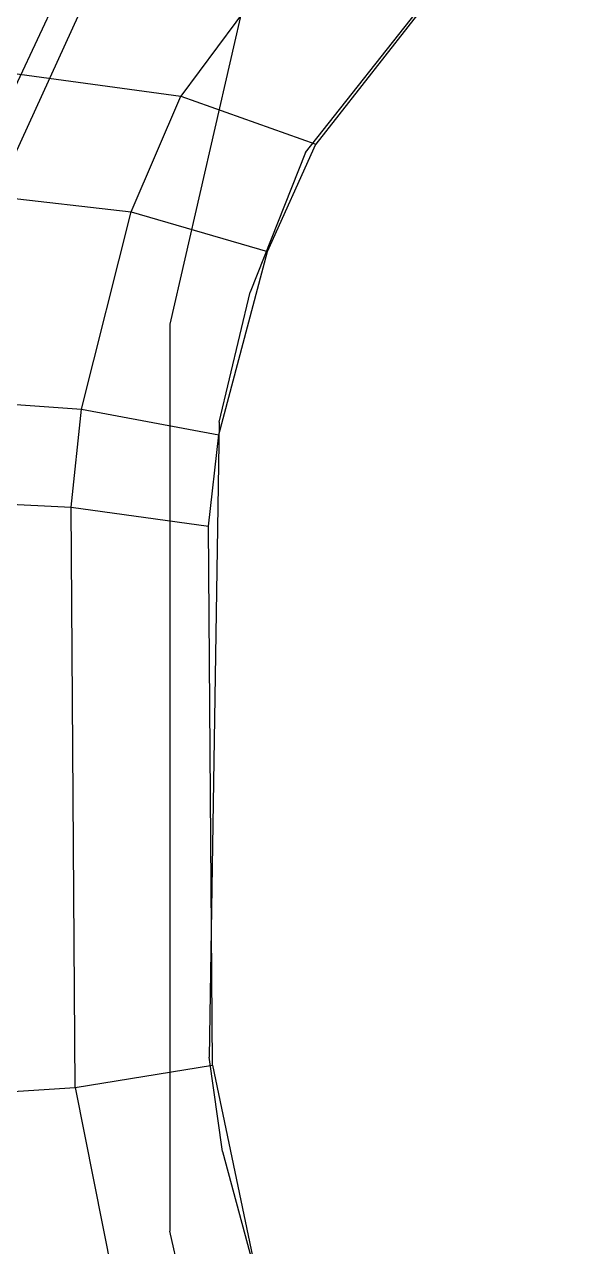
# Model space of a CAD drawing. Extents: x 11992 to 29481, y -6727 to 6811.
# Drawn here: x 18853.92 to 18874.21, y -3086.83 to -3041.46 of the extents above; entities that cross this region are included whole.
import ezdxf

# ---------------------------------------------------------------- set-up
doc = ezdxf.new("R2010")
doc.units = 0
doc.header["$MEASUREMENT"] = 0
doc.layers.get('0').update_dxf_attribs({"color": 8, "linetype": 'CONTINUOUS'})
doc.layers.add('zoylight 5回路', color=4, linetype='CONTINUOUS')

msp = doc.modelspace()

# ---------------------------------------------------------------- linework, layer by layer
for p, q in [((18930.101, -2949.33, -651.437), (18859.727, -3044.12, -651.436)), ((18930.101, -2949.33, -1089.436), (18859.727, -3044.12, -1089.436)), ((18930.101, -2949.33, -1527.436), (18859.727, -3044.12, -1527.436)), ((18930.101, -2949.33, -1965.436), (18859.727, -3044.12, -1965.436)), ((18933.79, -2957.822, -1072.436), (18864.75, -3045.897, -1072.436)), ((18933.79, -2957.822, -1510.436), (18864.75, -3045.897, -1510.436)), ((18933.789, -2957.822, -1948.436), (18864.75, -3045.897, -1948.436)), ((18933.79, -2957.822, -634.437), (18864.751, -3045.897, -634.437)), ((18864.362, -3046.214, -634.437), (18933.155, -2958.954, -634.437)), ((18864.362, -3046.214, -1072.436), (18933.155, -2958.954, -1072.436)), ((18864.362, -3046.214, -1510.436), (18933.155, -2958.954, -1510.436)), ((18864.362, -3046.214, -1948.436), (18933.155, -2958.954, -1948.436)), ((18863.203, -3035.693, -1934.855), (18859.32, -3052.584, -1934.855)), ((18863.203, -3035.694, -1527.856), (18859.32, -3052.584, -1527.856)), ((18855.449, -3039.764, -502.431), (18852.92, -3045.144, -502.431)), ((18855.449, -3039.764, -506.43), (18852.92, -3045.144, -506.43)), ((18855.449, -3039.764, -940.43), (18852.92, -3045.144, -940.43)), ((18855.449, -3039.764, -944.43), (18852.92, -3045.144, -944.43)), ((18855.449, -3039.764, -1378.43), (18852.92, -3045.144, -1378.43)), ((18855.449, -3039.764, -1382.43), (18852.92, -3045.144, -1382.43)), ((18856.289, -3040.312, -621.437), (18853.503, -3046.418, -621.437)), ((18856.289, -3040.312, -1059.436), (18853.503, -3046.418, -1059.436)), ((18856.289, -3040.312, -1497.436), (18853.503, -3046.418, -1497.436)), ((18856.289, -3040.312, -1935.436), (18853.503, -3046.418, -1935.436)), ((18856.29, -3040.312, -621.437), (18853.504, -3046.418, -621.437)), ((18856.29, -3040.312, -1059.436), (18853.504, -3046.418, -1059.436)), ((18856.29, -3040.312, -1497.436), (18853.504, -3046.418, -1497.436)), ((18856.29, -3040.312, -1935.436), (18853.504, -3046.418, -1935.436)), ((18840.081, -3041.423, -651.436), (18859.727, -3044.12, -651.436)), ((18840.081, -3041.423, -1089.436), (18859.727, -3044.12, -1089.436)), ((18840.081, -3041.423, -1527.436), (18859.727, -3044.12, -1527.436)), ((18840.081, -3041.423, -1965.436), (18859.727, -3044.12, -1965.436)), ((18857.887, -3048.408, -651.437), (18859.727, -3044.12, -651.436)), ((18857.887, -3048.408, -1089.436), (18859.727, -3044.12, -1089.436)), ((18857.887, -3048.408, -1527.436), (18859.727, -3044.12, -1527.436)), ((18857.887, -3048.408, -1965.436), (18859.727, -3044.12, -1965.436)), ((18859.727, -3044.12, -651.436), (18864.751, -3045.897, -634.437)), ((18859.727, -3044.12, -1089.436), (18864.75, -3045.897, -1072.436)), ((18859.727, -3044.12, -1527.436), (18864.75, -3045.897, -1510.436)), ((18859.727, -3044.12, -1965.436), (18864.75, -3045.897, -1948.436)), ((18838.104, -3046.172, -651.437), (18857.887, -3048.408, -651.437)), ((18838.104, -3046.172, -1089.436), (18857.887, -3048.408, -1089.436)), ((18838.104, -3046.172, -1527.436), (18857.887, -3048.408, -1527.436)), ((18838.104, -3046.172, -1965.436), (18857.887, -3048.408, -1965.436)), ((18864.362, -3046.214, -634.437), (18862.31, -3051.393, -634.437)), ((18864.362, -3046.214, -1072.436), (18862.31, -3051.393, -1072.436)), ((18864.362, -3046.214, -1510.436), (18862.31, -3051.393, -1510.436)), ((18864.362, -3046.214, -1948.436), (18862.31, -3051.393, -1948.436)), ((18862.945, -3049.88, -634.437), (18864.751, -3045.897, -634.437)), ((18862.945, -3049.88, -1072.436), (18864.75, -3045.897, -1072.436)), ((18862.945, -3049.88, -1510.436), (18864.75, -3045.897, -1510.436)), ((18862.945, -3049.88, -1948.436), (18864.75, -3045.897, -1948.436)), ((18856.047, -3055.745, -651.437), (18857.887, -3048.408, -651.437)), ((18856.047, -3055.745, -1089.436), (18857.887, -3048.408, -1089.436)), ((18856.047, -3055.745, -1527.436), (18857.887, -3048.408, -1527.436)), ((18856.047, -3055.745, -1965.436), (18857.887, -3048.408, -1965.436)), ((18857.887, -3048.408, -651.437), (18862.945, -3049.88, -634.437)), ((18857.887, -3048.408, -1089.436), (18862.945, -3049.88, -1072.436)), ((18857.887, -3048.408, -1527.436), (18862.945, -3049.88, -1510.436)), ((18857.887, -3048.408, -1965.436), (18862.945, -3049.88, -1948.436)), ((18861.141, -3056.697, -634.437), (18862.945, -3049.88, -634.437)), ((18861.141, -3056.697, -1072.436), (18862.945, -3049.88, -1072.436)), ((18861.141, -3056.697, -1510.436), (18862.945, -3049.88, -1510.436)), ((18861.141, -3056.697, -1948.436), (18862.945, -3049.88, -1948.436)), ((18861.152, -3056.218, -634.437), (18862.31, -3051.393, -634.437)), ((18861.152, -3056.218, -1072.436), (18862.31, -3051.393, -1072.436)), ((18861.152, -3056.218, -1510.436), (18862.31, -3051.393, -1510.436)), ((18861.152, -3056.218, -1948.436), (18862.31, -3051.393, -1948.436)), ((18859.32, -3052.584, -1934.855), (18859.32, -3052.584, -1527.856)), ((18859.32, -3052.584, -1934.855), (18859.32, -3086.256, -1934.855)), ((18859.32, -3052.584, -1527.856), (18859.32, -3086.256, -1527.856)), ((18836.128, -3054.298, -651.437), (18856.047, -3055.745, -651.437)), ((18836.128, -3054.298, -1089.436), (18856.047, -3055.745, -1089.436)), ((18836.128, -3054.298, -1527.436), (18856.047, -3055.745, -1527.436)), ((18836.128, -3054.298, -1965.436), (18856.047, -3055.745, -1965.436)), ((18855.658, -3059.383, -651.437), (18856.047, -3055.745, -651.437)), ((18855.658, -3059.383, -1089.436), (18856.047, -3055.745, -1089.436)), ((18855.658, -3059.383, -1527.436), (18856.047, -3055.745, -1527.436)), ((18855.658, -3059.383, -1965.436), (18856.047, -3055.745, -1965.436)), ((18856.047, -3055.745, -651.437), (18861.141, -3056.697, -634.437)), ((18856.047, -3055.745, -1089.436), (18861.141, -3056.697, -1072.436)), ((18856.047, -3055.745, -1527.436), (18861.141, -3056.697, -1510.436)), ((18856.047, -3055.745, -1965.436), (18861.141, -3056.697, -1948.436)), ((18861.152, -3056.218, -1072.436), (18860.782, -3079.792, -1072.436)), ((18861.152, -3056.218, -1510.436), (18860.782, -3079.792, -1510.436)), ((18861.152, -3056.218, -1948.436), (18860.782, -3079.792, -1948.436)), ((18861.152, -3056.218, -634.437), (18860.783, -3079.792, -634.437)), ((18860.758, -3060.078, -1510.436), (18861.141, -3056.697, -1510.436)), ((18860.758, -3060.078, -1948.436), (18861.141, -3056.697, -1948.436)), ((18860.759, -3060.078, -634.437), (18861.141, -3056.697, -634.437)), ((18860.759, -3060.078, -1072.436), (18861.141, -3056.697, -1072.436)), ((18835.71, -3058.328, -651.437), (18855.658, -3059.383, -651.437)), ((18835.71, -3058.328, -1089.436), (18855.658, -3059.383, -1089.436)), ((18835.71, -3058.328, -1527.436), (18855.658, -3059.383, -1527.436)), ((18835.71, -3058.328, -1965.436), (18855.658, -3059.383, -1965.436)), ((18855.808, -3080.927, -651.436), (18855.658, -3059.383, -651.437)), ((18855.658, -3059.383, -651.437), (18860.759, -3060.078, -634.437)), ((18855.808, -3080.927, -1089.436), (18855.658, -3059.383, -1089.436)), ((18855.658, -3059.383, -1089.436), (18860.759, -3060.078, -1072.436)), ((18855.808, -3080.927, -1527.436), (18855.658, -3059.383, -1527.436)), ((18855.658, -3059.383, -1527.436), (18860.758, -3060.078, -1510.436)), ((18855.808, -3080.927, -1965.436), (18855.658, -3059.383, -1965.436)), ((18855.658, -3059.383, -1965.436), (18860.758, -3060.078, -1948.436)), ((18860.905, -3080.096, -1510.436), (18860.758, -3060.078, -1510.436)), ((18860.905, -3080.096, -1948.436), (18860.758, -3060.078, -1948.436)), ((18860.906, -3080.095, -634.437), (18860.759, -3060.078, -634.437)), ((18860.906, -3080.096, -1072.436), (18860.759, -3060.078, -1072.436)), ((18861.278, -3083.303, -1072.436), (18860.782, -3079.792, -1072.436)), ((18861.278, -3083.303, -1510.436), (18860.782, -3079.792, -1510.436)), ((18861.278, -3083.303, -1948.436), (18860.782, -3079.792, -1948.436)), ((18861.278, -3083.303, -634.437), (18860.783, -3079.792, -634.437)), ((18855.808, -3080.927, -651.436), (18860.906, -3080.095, -634.437)), ((18855.808, -3080.927, -1089.436), (18860.906, -3080.096, -1072.436)), ((18855.808, -3080.927, -1527.436), (18860.905, -3080.096, -1510.436)), ((18855.808, -3080.927, -1965.436), (18860.905, -3080.096, -1948.436)), ((18860.905, -3080.096, -1510.436), (18862.454, -3087.488, -1510.436)), ((18860.905, -3080.096, -1948.436), (18862.454, -3087.488, -1948.436)), ((18860.906, -3080.095, -634.437), (18862.454, -3087.488, -634.437)), ((18860.906, -3080.096, -1072.436), (18862.454, -3087.488, -1072.436)), ((18835.871, -3082.191, -651.436), (18855.808, -3080.927, -651.436)), ((18835.871, -3082.191, -1089.436), (18855.808, -3080.927, -1089.436)), ((18835.871, -3082.191, -1527.436), (18855.808, -3080.927, -1527.436)), ((18835.871, -3082.191, -1965.436), (18855.808, -3080.927, -1965.436)), ((18855.808, -3080.927, -651.436), (18857.387, -3088.883, -651.437)), ((18855.808, -3080.927, -1089.436), (18857.387, -3088.883, -1089.436)), ((18855.808, -3080.927, -1527.436), (18857.387, -3088.883, -1527.436)), ((18855.808, -3080.927, -1965.436), (18857.387, -3088.883, -1965.436)), ((18861.278, -3083.303, -634.437), (18862.758, -3088.776, -634.437)), ((18861.278, -3083.303, -1072.436), (18862.758, -3088.776, -1072.436)), ((18861.278, -3083.303, -1510.436), (18862.758, -3088.776, -1510.436)), ((18861.278, -3083.303, -1948.436), (18862.758, -3088.776, -1948.436)), ((18859.32, -3086.256, -1934.855), (18859.32, -3086.256, -1527.856)), ((18863.203, -3103.147, -1527.856), (18859.32, -3086.256, -1527.856)), ((18863.203, -3103.147, -1934.855), (18859.32, -3086.256, -1934.855))]:
    msp.add_line(p, q)
at = {"layer": 'zoylight 5回路', "linetype": 'Continuous'}
msp.add_arc((71112.068, 5667.36), 53418.382, 187.9329587, 192.3088948, dxfattribs=at)

doc.saveas('drawing.dxf')
